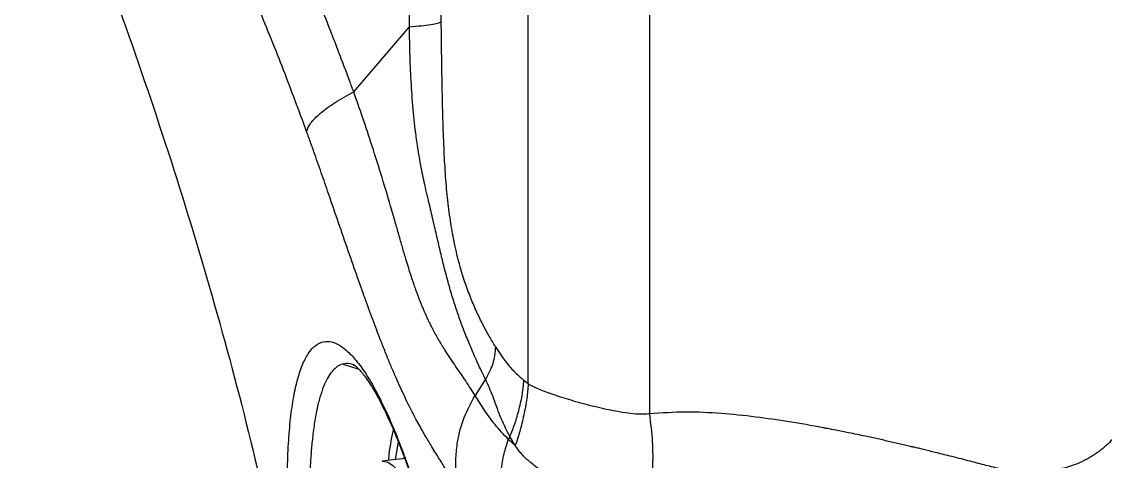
# Model space of a CAD drawing. Extents: x 832 to 912, y 781 to 934.
# Drawn here: x 898.92 to 907.28, y 850.15 to 853.55 of the extents above; entities that cross this region are included whole.
import ezdxf

# ---------------------------------------------------------------- set-up
doc = ezdxf.new("R2010")
doc.units = 0
doc.header["$MEASUREMENT"] = 0
doc.layers.add('1', color=4, linetype='Continuous')

# ---------------------------------------------------------------- blocks, each defined once
blk = doc.blocks.new('2026 SOVEREIGN HL')
at = {"layer": '1', "color": 3, "linetype": 'Continuous', "lineweight": 25}
for p, q in [((71.0987, 53.6534), (71.0987, 68.1854)), ((70.4265, 56.4508), (70.2975, 65.9028)), ((70.1809, 56.4123), (70.0549, 65.6431)), ((72.0366, 53.4218), (72.0366, 60.5786)), ((69.7505, 55.9086), (70.1809, 56.4123)), ((69.7929, 53.7641), (69.6642, 53.8063)), ((70.768, 53.6891), (70.6884, 53.5643)), ((71.0987, 53.6534), (71.0644, 53.6804)), ((70.9564, 53.2467), (70.9459, 53.2238)), ((70.9986, 53.1772), (70.9564, 53.2467)), ((70.094, 53.2092), (70.0699, 53.0678)), ((70.1446, 53.077), (69.9712, 53.0556))]:
    blk.add_line(p, q, dxfattribs=at)
at = {"layer": '1', "color": 3, "linetype": 'Continuous', "lineweight": 25, "flags": 128}
for points in [[(69.9712, 53.0556), (69.9815, 53.0561), (70.0149, 53.0482), (70.0499, 53.0258), (70.0862, 52.9892), (70.1237, 52.9384), (70.1621, 52.8738), (70.2013, 52.7957), (70.2409, 52.7046), (70.2809, 52.6009), (70.3209, 52.4854), (70.3607, 52.3585), (70.4001, 52.221), (70.4115, 52.179)], [(70.1226, 53.0743), (70.1284, 53.0777), (70.1548, 53.0862)]]:
    blk.add_lwpolyline(points, dxfattribs=at)
at = {"layer": '1', "color": 3, "linetype": 'Continuous', "lineweight": 25}
for points, knots in [([(67.1867, 58.517), (67.3306, 58.1566), (67.6185, 57.4358), (68.0197, 56.3426), (68.3905, 55.2388), (68.7228, 54.1229), (69.0169, 52.9957), (69.1742, 52.2352), (69.2528, 51.8547)], [0, 0, 0, 0, 0.166632, 0.333298, 0.499948, 0.666557, 0.833202, 1, 1, 1, 1]), ([(69.7505, 55.9086), (69.7399, 55.9375), (69.7151, 56.0052), (69.672, 56.1207), (69.6173, 56.2646), (69.5518, 56.4332), (69.483, 56.6057), (69.4056, 56.7955), (69.3251, 56.9881), (69.2381, 57.1908), (69.1587, 57.3713), (69.0818, 57.5425), (69.0043, 57.7118), (68.9147, 57.9034), (68.8212, 58.0989), (68.7324, 58.2803), (68.6628, 58.4201), (68.6228, 58.4992), (68.6063, 58.5319)], [0, 0, 0, 0, 0.032079, 0.074822, 0.128234, 0.192318, 0.263179, 0.321829, 0.40631, 0.481397, 0.552785, 0.612975, 0.678191, 0.748431, 0.835271, 0.906396, 0.961302, 1, 1, 1, 1]), ([(69.3871, 55.6032), (69.3285, 55.7614), (69.2105, 56.0797), (69.0196, 56.5528), (68.8188, 57.0223), (68.6083, 57.4854), (68.3895, 57.9431), (68.2365, 58.2439), (68.1595, 58.3954)], [0, 0, 0, 0, 0.164378, 0.330774, 0.499174, 0.665414, 0.83161, 1, 1, 1, 1]), ([(70.1809, 56.4123), (70.2125, 56.4148), (70.2757, 56.4197), (70.349, 56.4292), (70.4034, 56.4397), (70.4188, 56.4471), (70.4265, 56.4508)], [0, 0, 0, 0, 0.249999, 0.499998, 0.75, 1, 1, 1, 1]), ([(70.768, 53.6891), (70.762, 53.7013), (70.7491, 53.7275), (70.7281, 53.7712), (70.7041, 53.8228), (70.68, 53.8768), (70.6571, 53.9302), (70.6361, 53.9807), (70.6149, 54.0333), (70.5885, 54.1014), (70.5579, 54.1857), (70.5228, 54.2919), (70.4881, 54.4076), (70.4559, 54.5289), (70.426, 54.6504), (70.3979, 54.7702), (70.3733, 54.8772), (70.3523, 54.9668), (70.3359, 55.0367), (70.3182, 55.112), (70.3007, 55.1888), (70.2841, 55.2659), (70.2613, 55.379), (70.2347, 55.5393), (70.2111, 55.7497), (70.195, 55.9658), (70.185, 56.1877), (70.1823, 56.3368), (70.1809, 56.4123)], [0, 0, 0, 0, 0.031338, 0.067664, 0.108868, 0.155854, 0.192705, 0.226994, 0.263391, 0.300013, 0.359808, 0.416327, 0.473889, 0.529056, 0.571894, 0.612212, 0.652047, 0.671457, 0.690137, 0.710374, 0.731719, 0.74905, 0.767235, 0.812746, 0.858279, 0.905167, 0.951925, 1, 1, 1, 1]), ([(70.846, 53.9392), (70.8298, 53.9663), (70.7973, 54.0204), (70.7491, 54.1093), (70.7016, 54.206), (70.6552, 54.3132), (70.6104, 54.4334), (70.5682, 54.5702), (70.5312, 54.7215), (70.5007, 54.8866), (70.4773, 55.0603), (70.4602, 55.2493), (70.4484, 55.454), (70.4403, 55.6778), (70.4346, 55.9221), (70.4302, 56.1825), (70.4278, 56.3605), (70.4265, 56.4508)], [0, 0, 0, 0, 0.082387, 0.164288, 0.24555, 0.325771, 0.404486, 0.480926, 0.553958, 0.613837, 0.668777, 0.718879, 0.767727, 0.820116, 0.877223, 0.937711, 1, 1, 1, 1]), ([(69.3871, 55.6032), (69.3951, 55.6244), (69.4113, 55.6667), (69.4896, 55.7439), (69.6009, 55.826), (69.7007, 55.881), (69.7505, 55.9086)], [0, 0, 0, 0, 0.250001, 0.5, 0.749999, 1, 1, 1, 1]), ([(70.6884, 53.5643), (70.6647, 53.6015), (70.6175, 53.6753), (70.5398, 53.787), (70.4802, 53.8754), (70.4425, 53.9353), (70.4309, 53.9542), (70.4196, 53.973), (70.4048, 53.9979), (70.3848, 54.033), (70.3644, 54.0708), (70.3479, 54.1028), (70.3346, 54.1299), (70.3224, 54.1556), (70.3102, 54.182), (70.2981, 54.2094), (70.286, 54.2376), (70.274, 54.2668), (70.2644, 54.2911), (70.2564, 54.3117), (70.2493, 54.3302), (70.2407, 54.353), (70.232, 54.3769), (70.2239, 54.3998), (70.2163, 54.4216), (70.2107, 54.4378), (70.2061, 54.4516), (70.2012, 54.4662), (70.1844, 54.5175), (70.1604, 54.5948), (70.1298, 54.6987), (70.1028, 54.7931), (70.0746, 54.8919), (70.0317, 55.0416), (69.9724, 55.2412), (69.8962, 55.4827), (69.8231, 55.7041), (69.7737, 55.8433), (69.7505, 55.9086)], [0, 0, 0, 0, 0.113072, 0.224449, 0.332464, 0.352261, 0.369005, 0.376397, 0.394867, 0.424017, 0.449672, 0.468114, 0.482413, 0.496539, 0.510485, 0.524247, 0.537821, 0.551209, 0.564412, 0.569778, 0.577494, 0.587504, 0.597414, 0.605496, 0.613515, 0.621474, 0.623015, 0.628194, 0.636774, 0.675739, 0.701981, 0.728094, 0.754255, 0.780622, 0.843126, 0.901064, 0.953639, 1, 1, 1, 1]), ([(70.5629, 52.8201), (70.555, 52.8344), (70.5388, 52.8639), (70.5132, 52.9082), (70.4872, 52.952), (70.4611, 52.9951), (70.4346, 53.038), (70.4069, 53.0825), (70.3775, 53.1299), (70.3408, 53.1895), (70.2954, 53.2655), (70.2398, 53.3644), (70.1789, 53.4813), (70.1239, 53.5967), (70.0779, 53.6997), (70.0436, 53.7797), (70.0082, 53.8651), (69.9723, 53.9553), (69.938, 54.0437), (69.9061, 54.1281), (69.8764, 54.2083), (69.8453, 54.2935), (69.8112, 54.3884), (69.7624, 54.5264), (69.7002, 54.7052), (69.6253, 54.9226), (69.5656, 55.0959), (69.5214, 55.2235), (69.4931, 55.3047), (69.465, 55.385), (69.4354, 55.4685), (69.4096, 55.5408), (69.3929, 55.5871), (69.3871, 55.6032)], [0, 0, 0, 0, 0.037263, 0.076961, 0.116553, 0.152284, 0.188592, 0.225385, 0.261871, 0.300424, 0.358515, 0.416745, 0.474511, 0.532505, 0.559509, 0.585914, 0.612253, 0.638642, 0.663522, 0.684109, 0.703868, 0.723036, 0.745288, 0.76986, 0.816153, 0.861383, 0.906531, 0.922905, 0.939423, 0.956023, 0.971785, 0.990193, 1, 1, 1, 1]), ([(69.2791, 51.9259), (69.2719, 52.0224), (69.2577, 52.2154), (69.2441, 52.4874), (69.237, 52.7436), (69.2375, 52.9805), (69.2458, 53.1962), (69.262, 53.3887), (69.2861, 53.5565), (69.318, 53.6981), (69.3574, 53.8124), (69.4038, 53.8985), (69.4569, 53.9557), (69.5158, 53.9836), (69.5801, 53.982), (69.649, 53.9511), (69.7216, 53.8909), (69.7972, 53.8022), (69.875, 53.6855), (69.954, 53.5419), (70.0335, 53.3726), (70.1125, 53.1789), (70.1904, 52.9627), (70.2662, 52.7253), (70.3397, 52.4702), (70.3858, 52.2866), (70.4088, 52.1948)], [0, 0, 0, 0, 0.041704, 0.083445, 0.125181, 0.166889, 0.208564, 0.250207, 0.291828, 0.333437, 0.375045, 0.41666, 0.458289, 0.499933, 0.54159, 0.583258, 0.624932, 0.666606, 0.70828, 0.74995, 0.791618, 0.833288, 0.874961, 0.916641, 0.958325, 1, 1, 1, 1]), ([(70.846, 53.9392), (70.8416, 53.8952), (70.8326, 53.8072), (70.7896, 53.7285), (70.768, 53.6891)], [0, 0, 0, 0, 0.5, 1, 1, 1, 1]), ([(70.846, 53.9392), (70.8701, 53.9021), (70.918, 53.8281), (70.991, 53.746), (71.0398, 53.7023), (71.0644, 53.6804)], [0, 0, 0, 0, 0.332955, 0.664535, 1, 1, 1, 1]), ([(69.7611, 53.7943), (69.7485, 53.8001), (69.7143, 53.8157), (69.6835, 53.8094), (69.6641, 53.8055)], [0, 0, 0, 0, 0.368724, 1, 1, 1, 1]), ([(76.634, 53.8098), (76.6332, 53.7629), (76.6316, 53.671), (76.619, 53.5365), (76.5988, 53.4034), (76.5695, 53.2716), (76.5307, 53.1414), (76.4744, 52.9929), (76.3941, 52.8307), (76.2803, 52.6586), (76.1456, 52.5036), (75.9898, 52.3673), (75.8168, 52.2537), (75.6297, 52.1649), (75.432, 52.1015), (75.2431, 52.0665), (75.0652, 52.0529), (74.9018, 52.0548), (74.739, 52.0704), (74.5766, 52.0975), (74.4699, 52.1241), (74.4155, 52.1378)], [0, 0, 0, 0, 0.0428483, 0.083956, 0.1233377, 0.165879, 0.2072169, 0.2474138, 0.3108583, 0.372204, 0.4355059, 0.497992, 0.5609127, 0.6240706, 0.6866414, 0.7501126, 0.7991842, 0.8494756, 0.8993526, 0.9486299, 1, 1, 1, 1]), ([(75.8203, 53.8098), (75.8198, 53.7844), (75.8192, 53.7521), (75.8164, 53.7177), (75.8154, 53.7076), (75.815, 53.7031), (75.8138, 53.6916), (75.8082, 53.6457), (75.7942, 53.5733), (75.7662, 53.4815), (75.7352, 53.4087), (75.7026, 53.3488), (75.6736, 53.3035), (75.6426, 53.2621), (75.6069, 53.2206), (75.5704, 53.1843), (75.5392, 53.1574), (75.5172, 53.1399), (75.4984, 53.1257), (75.475, 53.1094), (75.4447, 53.09), (75.3989, 53.064), (75.3422, 53.0376), (75.2839, 53.0165), (75.229, 53.0003), (75.1664, 52.9861), (75.0936, 52.9756), (75.0187, 52.9707), (74.9591, 52.9709), (74.9091, 52.9734), (74.8603, 52.9777), (74.8025, 52.9855), (74.7386, 52.9972), (74.6965, 53.0077), (74.6755, 53.013)], [0, 0, 0, 0, 0.0462685, 0.0590259, 0.0628247, 0.0649054, 0.067181, 0.0840021, 0.1490975, 0.2013373, 0.2589527, 0.2929332, 0.3256354, 0.3570696, 0.3872403, 0.4254746, 0.4509715, 0.4623473, 0.4767093, 0.4940437, 0.5143257, 0.5424687, 0.590057, 0.6282332, 0.6557262, 0.6944994, 0.7453428, 0.7897706, 0.8316, 0.8539671, 0.8812961, 0.9209065, 0.9604382, 1, 1, 1, 1]), ([(69.664, 53.8064), (69.6506, 53.8009), (69.6246, 53.7905), (69.5886, 53.7575), (69.5555, 53.7125), (69.5242, 53.6513), (69.496, 53.5745), (69.471, 53.4812), (69.4502, 53.3739), (69.4345, 53.2597), (69.4231, 53.1423), (69.4155, 53.0265), (69.4107, 52.9061), (69.4085, 52.7775), (69.4089, 52.6443), (69.4116, 52.5073), (69.416, 52.3734), (69.4215, 52.2535), (69.4276, 52.1432), (69.4339, 52.0432), (69.4405, 51.9491), (69.4449, 51.891), (69.4466, 51.869)], [0, 0, 0, 0, 0.060217, 0.116335, 0.176667, 0.235912, 0.299772, 0.363561, 0.427093, 0.490187, 0.543177, 0.595293, 0.643903, 0.693119, 0.746812, 0.792647, 0.839455, 0.884503, 0.911959, 0.94653, 0.979756, 1, 1, 1, 1]), ([(69.749, 53.8021), (69.7524, 53.8003), (69.7589, 53.7971), (69.7809, 53.778), (69.809, 53.7473), (69.8396, 53.7081), (69.8713, 53.6623), (69.906, 53.6062), (69.9362, 53.5526), (69.9638, 53.5002), (69.9903, 53.4471), (70.0228, 53.3783), (70.0618, 53.2896), (70.1072, 53.1784), (70.1588, 53.0412), (70.2161, 52.875), (70.2784, 52.6762), (70.3451, 52.4431), (70.389, 52.2677), (70.4119, 52.1762)], [0, 0, 0, 0, 0.084808, 0.155611, 0.212064, 0.259386, 0.31285, 0.360022, 0.405273, 0.431741, 0.463567, 0.503196, 0.550639, 0.605906, 0.669009, 0.73996, 0.818774, 0.905457, 1, 1, 1, 1]), ([(70.9564, 53.2467), (70.9298, 53.2999), (70.8769, 53.4056), (70.8291, 53.5563), (70.7884, 53.6448), (70.768, 53.6891)], [0, 0, 0, 0, 0.335484, 0.667232, 1, 1, 1, 1]), ([(70.9564, 53.2467), (70.9697, 53.2793), (70.9983, 53.349), (71.0294, 53.4597), (71.0552, 53.5716), (71.0615, 53.6457), (71.0644, 53.6804)], [0, 0, 0, 0, 0.233951, 0.500441, 0.766587, 1, 1, 1, 1]), ([(71.0987, 53.6534), (71.0956, 53.6159), (71.089, 53.5353), (71.0646, 53.4128), (71.0359, 53.2912), (71.0105, 53.2134), (70.9986, 53.1772)], [0, 0, 0, 0, 0.232524, 0.4996351, 0.7670715, 1, 1, 1, 1]), ([(72.0366, 53.4218), (72.0223, 53.4205), (71.9867, 53.4173), (71.9233, 53.4202), (71.8242, 53.4321), (71.6924, 53.4573), (71.5372, 53.4949), (71.3858, 53.5385), (71.2755, 53.5755), (71.2017, 53.6034), (71.1553, 53.6228), (71.1189, 53.6402), (71.1055, 53.6489), (71.0987, 53.6534)], [0, 0, 0, 0, 0.030907, 0.076751, 0.136575, 0.248898, 0.378061, 0.519564, 0.671561, 0.751154, 0.832803, 0.915103, 1, 1, 1, 1]), ([(70.5629, 52.8201), (70.5549, 52.8644), (70.5393, 52.951), (70.5376, 53.0806), (70.5534, 53.2294), (70.5964, 53.3954), (70.6582, 53.5088), (70.6884, 53.5643)], [0, 0, 0, 0, 0.174399, 0.34122, 0.500505, 0.755178, 1, 1, 1, 1]), ([(70.9459, 53.2238), (70.9096, 53.2622), (70.8372, 53.3389), (70.7588, 53.452), (70.7119, 53.5268), (70.6884, 53.5643)], [0, 0, 0, 0, 0.332854, 0.665287, 1, 1, 1, 1]), ([(72.0093, 52.6702), (72.0215, 52.7188), (72.0465, 52.818), (72.0633, 53.0014), (72.0632, 53.2062), (72.0455, 53.3497), (72.0366, 53.4218)], [0, 0, 0, 0, 0.239362, 0.488739, 0.743467, 1, 1, 1, 1]), ([(74.6755, 53.013), (74.6567, 53.0179), (74.6179, 53.0281), (74.5575, 53.0439), (74.4931, 53.0605), (74.4246, 53.0781), (74.3403, 53.0994), (74.2483, 53.1224), (74.1677, 53.1421), (74.1136, 53.1551), (74.0808, 53.163), (74.0533, 53.1695), (74.0216, 53.177), (73.984, 53.1858), (73.9384, 53.1963), (73.8922, 53.2069), (73.8456, 53.2174), (73.7983, 53.2279), (73.7505, 53.2384), (73.6752, 53.2546), (73.583, 53.2739), (73.4846, 53.2936), (73.4256, 53.305), (73.3962, 53.3106), (73.3865, 53.3124), (73.3789, 53.3139), (73.2886, 53.3308), (73.1141, 53.3615), (72.8525, 53.3995), (72.5861, 53.4265), (72.3132, 53.4405), (72.1296, 53.4281), (72.0366, 53.4218)], [0, 0, 0, 0, 0.021712, 0.044963, 0.069759, 0.096107, 0.124016, 0.167076, 0.202192, 0.216759, 0.229328, 0.239895, 0.248455, 0.265699, 0.283142, 0.300785, 0.318627, 0.336669, 0.35491, 0.373353, 0.422854, 0.460293, 0.485615, 0.490047, 0.493719, 0.496629, 0.498778, 0.596386, 0.694805, 0.794423, 0.895798, 1, 1, 1, 1]), ([(70.0207, 53.0617), (70.0221, 53.0761), (70.0313, 53.1747), (70.0467, 53.2473), (70.0597, 53.3092)], [0, 0, 0, 0, 0.1464524, 1, 1, 1, 1]), ([(77.0797, 53.3128), (77.079, 53.2704), (77.0777, 53.186), (77.0665, 53.0596), (77.0474, 52.9307), (77.0186, 52.8009), (76.9795, 52.6722), (76.921, 52.5236), (76.834, 52.3577), (76.7068, 52.1818), (76.5523, 52.0244), (76.374, 51.8912), (76.1783, 51.7861), (75.9947, 51.7185), (75.8311, 51.6775), (75.6906, 51.6541), (75.5072, 51.6374), (75.2803, 51.6405), (75.0133, 51.6746), (74.8402, 51.7202), (74.754, 51.743)], [0, 0, 0, 0, 0.038117, 0.075982, 0.114164, 0.155278, 0.195538, 0.235192, 0.298852, 0.363724, 0.429972, 0.496776, 0.563477, 0.629508, 0.672583, 0.715383, 0.757832, 0.838485, 0.919538, 1, 1, 1, 1]), ([(75.5245, 50.9241), (75.6028, 50.9225), (75.7561, 50.9195), (75.9843, 50.943), (76.2045, 50.9891), (76.4167, 51.0609), (76.6157, 51.1575), (76.7993, 51.2785), (76.9639, 51.4222), (77.1071, 51.5859), (77.2278, 51.7675), (77.3258, 51.9649), (77.4011, 52.1752), (77.4465, 52.3622), (77.4736, 52.5209), (77.4896, 52.6495), (77.5007, 52.7794), (77.5078, 52.9108), (77.5114, 53.0439), (77.5127, 53.1784), (77.5127, 53.268), (77.5127, 53.3128)], [0, 0, 0, 0, 0.065387, 0.128055, 0.191198, 0.253075, 0.314829, 0.375562, 0.436257, 0.496922, 0.556757, 0.618058, 0.680644, 0.743063, 0.778636, 0.815111, 0.851345, 0.887547, 0.925141, 0.96256, 1, 1, 1, 1]), ([(70.8928, 52.4719), (70.8865, 52.5314), (70.8731, 52.6576), (70.8749, 52.8303), (70.8882, 52.9847), (70.908, 53.11), (70.9337, 53.1872), (70.9459, 53.2238)], [0, 0, 0, 0, 0.236823, 0.50215, 0.679874, 0.848289, 1, 1, 1, 1]), ([(70.9986, 53.1772), (70.9898, 53.1845), (70.9716, 53.1996), (70.9546, 53.2156), (70.9459, 53.2238)], [0, 0, 0, 0, 0.489331, 1, 1, 1, 1]), ([(71.7907, 52.6964), (71.7564, 52.7065), (71.6792, 52.7291), (71.5694, 52.7738), (71.4561, 52.8269), (71.3652, 52.876), (71.2936, 52.9186), (71.2401, 52.9529), (71.1903, 52.9875), (71.1462, 53.0209), (71.1079, 53.0527), (71.0745, 53.0832), (71.0464, 53.1124), (71.0206, 53.144), (71.0067, 53.165), (70.9986, 53.1772)], [0, 0, 0, 0, 0.085583, 0.193157, 0.303894, 0.421451, 0.487037, 0.553839, 0.620498, 0.686771, 0.746877, 0.805732, 0.866943, 0.922299, 1, 1, 1, 1])]:
    blk.add_open_spline(points, degree=3, knots=knots, dxfattribs=at)

msp = doc.modelspace()

# ---------------------------------------------------------------- block references
at = {"layer": '1'}
msp.add_blockref('2026 SOVEREIGN HL', (831.7292, 797.0948), dxfattribs=at)

doc.saveas('drawing.dxf')
